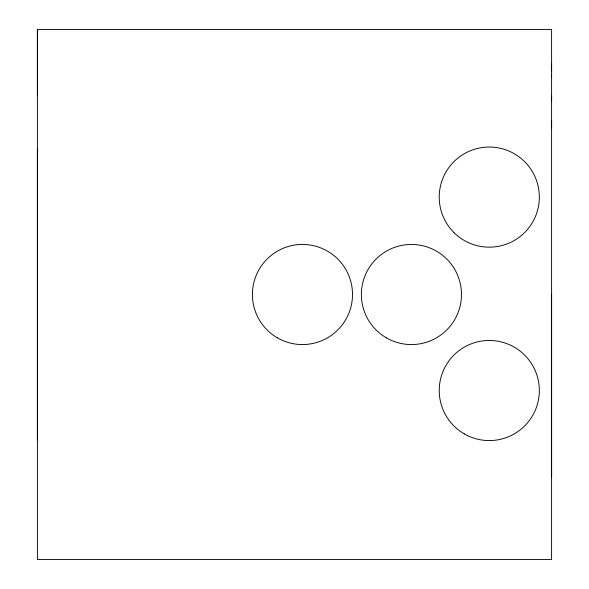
<?xml version="1.0" encoding="UTF-8"?>
<svg xmlns="http://www.w3.org/2000/svg" width="589" height="589" viewBox="0 0 589 589"><rect width="100%" height="100%" fill="white"/><g stroke="black" fill="none" stroke-linecap="round" stroke-linejoin="round"><path stroke-width="0.88" d="M37.401 440.277L37.401 148.722M37.401 95.712L37.401 29.45L551.599 29.45L551.599 559.55L37.401 559.55L37.401 29.45M551.599 477.119L551.599 294.5M551.599 127.894L551.599 120.723M551.599 100.955L551.599 95.712M551.599 76.857L551.599 75.694M551.599 70.702L551.599 63.531M464.257 433.872A50.058 50.058 0 0 0 539.34 390.522A50.058 50.058 0 0 0 464.257 347.171A50.058 50.058 0 0 0 464.257 433.872M453.883 232.5A50.058 50.058 0 0 0 537.639 210.059A50.058 50.058 0 0 0 476.324 148.752A50.058 50.058 0 0 0 453.883 232.5M386.399 337.85A50.058 50.058 0 0 0 461.481 294.5A50.058 50.058 0 0 0 386.399 251.15A50.058 50.058 0 0 0 386.399 337.85M277.419 337.85A50.058 50.058 0 0 0 352.509 294.5A50.058 50.058 0 0 0 277.419 251.15A50.058 50.058 0 0 0 277.419 337.85"/></g></svg>
